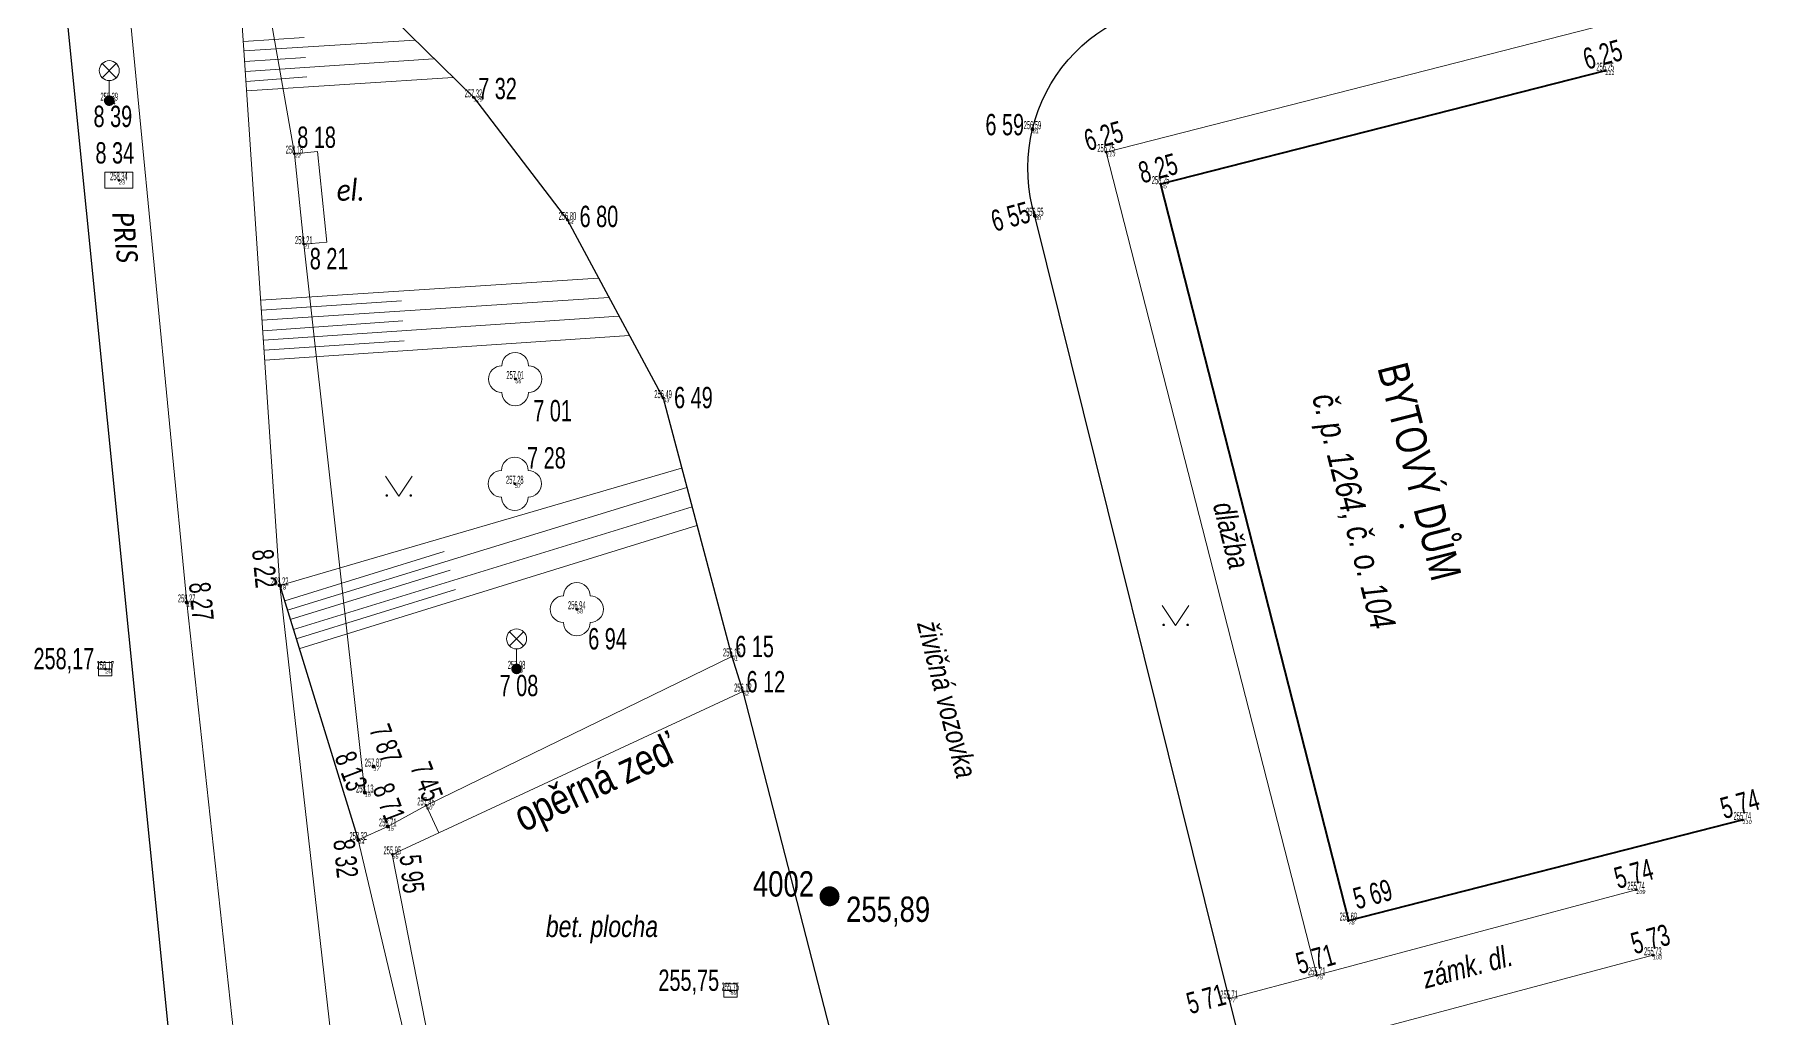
# Paper-space layout 'Tisk A3' of a CAD drawing. Header units: metres. Extents: x -596000.4 to -595919.5, y -1158258.2 to -1158204.3.
# Drawn here: x -595983.8 to -595957.93, y -1158236.58 to -1158221.83 of the extents above; entities that cross this region are included whole.
import ezdxf
from ezdxf.enums import TextEntityAlignment as Align

# ---------------------------------------------------------------- set-up
doc = ezdxf.new("R2010")
doc.units = ezdxf.units.M
doc.header["$MEASUREMENT"] = 0
for name, color, linetype, lineweight in [('GS01-body-BP+PMS-buňky', 7, 'Continuous', 0), ('GS02-hranice-jiné komunikace', 7, 'Continuous', 0), ('GS02-hranice-plochy zpevněné', 7, 'Continuous', 0), ('GS02-hranice-rozhrady', 7, 'Continuous', 0), ('GS02-hranice-vozovky', 7, 'Continuous', 0), ('GS03-plochy nezpevněné-buňky', 7, 'Continuous', 0), ('GS03-stromy', 7, 'Continuous', 0), ('GS04-objekty-buňky', 7, 'Continuous', 0), ('GS04-objekty-linie', 7, 'Continuous', 0), ('GS04-objekty-ostatní', 7, 'Continuous', 0), ('GS05-doprava-zábrany', 7, 'Continuous', 0), ('GS06-sítě-kanalizace_DEST', 7, 'Continuous', 0), ('GS06-sítě-sdělovací vedení', 7, 'Continuous', 0), ('GS06-sítě-silové vedení_NEROZ', 7, 'Continuous', 0), ('GS06-sítě-veřejné osvětlení', 7, 'Continuous', 0), ('GS09-výškopis-body podrobné-buňky-TISK', 7, 'Continuous', 0), ('GS09-výškopis-body podrobné-výšky-TISK', 7, 'Continuous', 0), ('GS09-výškopis-body-BP+PMS-výšky', 7, 'Continuous', 0), ('GS09-výškopis-hrany svahů', 7, 'Continuous', 0), ('GS09-výškopis-šrafy svahů', 7, 'Continuous', 0), ('GS10-popis-body-BP+PMS-čísla', 7, 'Continuous', 0), ('GS10-popis-budovy-čísla popisná a orientační', 7, 'Continuous', 0), ('GS10-popis-objekty', 7, 'Continuous', 0), ('GS10-popis-plochy', 7, 'Continuous', 0)]:
    doc.layers.add(name, color=color, linetype=linetype, lineweight=lineweight)
for name, color, linetype, lineweight, plot in [('GS01-body-info', 7, 'Continuous', 0, False), ('GS01-body-poloha', 7, 'Continuous', 0, False), ('GS01-body-čísla', 7, 'Continuous', 0, False), ('GS09-výškopis-body podrobné-buňky', 7, 'Continuous', 0, False), ('GS09-výškopis-body podrobné-výšky', 7, 'Continuous', 0, False)]:
    doc.layers.add(name, color=color, linetype=linetype, lineweight=lineweight, plot=plot)
doc.styles.add('Style-Arial Narrow', font='ARIALN.TTF')
doc.styles.add('Style-Arial Narrow IF', font='ARIALNI.TTF')
doc.styles.add('Style-Calibri IF', font='calibrii.ttf')

# ---------------------------------------------------------------- blocks, each defined once
blk = doc.blocks.new('6.560')
at = {"layer": 'GS06-sítě-veřejné osvětlení', "linetype": 'Continuous', "lineweight": 0}
h = blk.add_hatch(color=1, dxfattribs=at)
edge = h.paths.add_edge_path()
edge.add_arc((0, 0), 0.0004, 0, 360)
at = {"layer": 'GS06-sítě-veřejné osvětlení', "color": 1, "linetype": 'Continuous', "lineweight": 0}
for p, q in [((-0.00053, 0.00172), (0.00053, 0.00278)), ((-0.00053, 0.00278), (0.00053, 0.00172)), ((0, 0.0015), (0, 0.0004))]:
    blk.add_line(p, q, dxfattribs=at)
blk.add_circle((0, 0.00225), 0.00075, dxfattribs=at)
blk = doc.blocks.new('6.560_1')
at = {"layer": 'GS06-sítě-veřejné osvětlení', "linetype": 'Continuous', "lineweight": 0}
h = blk.add_hatch(color=1, dxfattribs=at)
edge = h.paths.add_edge_path()
edge.add_arc((0, 0), 0.0004, 0, 360)
at = {"layer": 'GS06-sítě-veřejné osvětlení', "color": 1, "linetype": 'Continuous', "lineweight": 0}
for p, q in [((-0.00053, 0.00172), (0.00053, 0.00278)), ((-0.00053, 0.00278), (0.00053, 0.00172)), ((0, 0.0015), (0, 0.0004))]:
    blk.add_line(p, q, dxfattribs=at)
blk.add_circle((0, 0.00225), 0.00075, dxfattribs=at)
blk = doc.blocks.new('6.30')
at = {"layer": 'GS06-sítě-kanalizace_DEST', "color": 3, "linetype": 'Continuous', "lineweight": 0}
blk.add_line((-0.0005, 0), (0.0005, 0), dxfattribs=at)
blk.add_3dface([(-0.0005, 0.0005), (0.0005, 0.0005), (0.0005, -0.0005), (-0.0005, -0.0005)], dxfattribs=at)
blk = doc.blocks.new('6.30_1')
at = {"layer": 'GS06-sítě-kanalizace_DEST', "color": 3, "linetype": 'Continuous', "lineweight": 0}
blk.add_line((-0.0005, 0), (0.0005, 0), dxfattribs=at)
blk.add_3dface([(-0.0005, 0.0005), (0.0005, 0.0005), (0.0005, -0.0005), (-0.0005, -0.0005)], dxfattribs=at)
blk = doc.blocks.new('3.13')
at = {"layer": 'GS03-stromy', "linetype": 'Continuous', "lineweight": 0}
h = blk.add_hatch(color=96, dxfattribs=at)
edge = h.paths.add_edge_path()
edge.add_arc((0, 0), 0.0001, 0, 360)
at = {"layer": 'GS03-stromy', "color": 96, "linetype": 'Continuous', "lineweight": 0}
for centre, start, end in [((0, 0.001), 0, 180), ((-0.001, 0), 90, 270), ((0.001, 0), 270, 90), ((0, -0.001), 180, 0)]:
    blk.add_arc(centre, 0.001, start, end, dxfattribs=at)
blk = doc.blocks.new('3.13_1')
at = {"layer": 'GS03-stromy', "linetype": 'Continuous', "lineweight": 0}
h = blk.add_hatch(color=96, dxfattribs=at)
edge = h.paths.add_edge_path()
edge.add_arc((0, 0), 0.0001, 0, 360)
at = {"layer": 'GS03-stromy', "color": 96, "linetype": 'Continuous', "lineweight": 0}
for centre, start, end in [((0, 0.001), 0, 180), ((-0.001, 0), 90, 270), ((0.001, 0), 270, 90), ((0, -0.001), 180, 0)]:
    blk.add_arc(centre, 0.001, start, end, dxfattribs=at)
blk = doc.blocks.new('3.13_2')
at = {"layer": 'GS03-stromy', "linetype": 'Continuous', "lineweight": 0}
h = blk.add_hatch(color=96, dxfattribs=at)
edge = h.paths.add_edge_path()
edge.add_arc((0, 0), 0.0001, 0, 360)
at = {"layer": 'GS03-stromy', "color": 96, "linetype": 'Continuous', "lineweight": 0}
for centre, start, end in [((0, 0.001), 0, 180), ((-0.001, 0), 90, 270), ((0.001, 0), 270, 90), ((0, -0.001), 180, 0)]:
    blk.add_arc(centre, 0.001, start, end, dxfattribs=at)
blk = doc.blocks.new('9.12_13')
at = {"layer": 'GS09-výškopis-body podrobné-buňky', "linetype": 'Continuous', "lineweight": 0}
h = blk.add_hatch(color=32, dxfattribs=at)
edge = h.paths.add_edge_path()
edge.add_arc((0, 0), 0.00015, 0, 360)
blk = doc.blocks.new('9.12_14')
at = {"layer": 'GS09-výškopis-body podrobné-buňky', "linetype": 'Continuous', "lineweight": 0}
h = blk.add_hatch(color=32, dxfattribs=at)
edge = h.paths.add_edge_path()
edge.add_arc((0, 0), 0.00015, 0, 360)
blk = doc.blocks.new('9.12_15')
at = {"layer": 'GS09-výškopis-body podrobné-buňky', "linetype": 'Continuous', "lineweight": 0}
h = blk.add_hatch(color=32, dxfattribs=at)
edge = h.paths.add_edge_path()
edge.add_arc((0, 0), 0.00015, 0, 360)
blk = doc.blocks.new('9.12_16')
at = {"layer": 'GS09-výškopis-body podrobné-buňky', "linetype": 'Continuous', "lineweight": 0}
h = blk.add_hatch(color=32, dxfattribs=at)
edge = h.paths.add_edge_path()
edge.add_arc((0, 0), 0.00015, 0, 360)
blk = doc.blocks.new('9.12_17')
at = {"layer": 'GS09-výškopis-body podrobné-buňky', "linetype": 'Continuous', "lineweight": 0}
h = blk.add_hatch(color=32, dxfattribs=at)
edge = h.paths.add_edge_path()
edge.add_arc((0, 0), 0.00015, 0, 360)
blk = doc.blocks.new('9.12_18')
at = {"layer": 'GS09-výškopis-body podrobné-buňky', "linetype": 'Continuous', "lineweight": 0}
h = blk.add_hatch(color=32, dxfattribs=at)
edge = h.paths.add_edge_path()
edge.add_arc((0, 0), 0.00015, 0, 360)
blk = doc.blocks.new('9.12_19')
at = {"layer": 'GS09-výškopis-body podrobné-buňky', "linetype": 'Continuous', "lineweight": 0}
h = blk.add_hatch(color=32, dxfattribs=at)
edge = h.paths.add_edge_path()
edge.add_arc((0, 0), 0.00015, 0, 360)
blk = doc.blocks.new('9.12_20')
at = {"layer": 'GS09-výškopis-body podrobné-buňky', "linetype": 'Continuous', "lineweight": 0}
h = blk.add_hatch(color=32, dxfattribs=at)
edge = h.paths.add_edge_path()
edge.add_arc((0, 0), 0.00015, 0, 360)
blk = doc.blocks.new('9.12_21')
at = {"layer": 'GS09-výškopis-body podrobné-buňky', "linetype": 'Continuous', "lineweight": 0}
h = blk.add_hatch(color=32, dxfattribs=at)
edge = h.paths.add_edge_path()
edge.add_arc((0, 0), 0.00015, 0, 360)
blk = doc.blocks.new('9.12_22')
at = {"layer": 'GS09-výškopis-body podrobné-buňky', "linetype": 'Continuous', "lineweight": 0}
h = blk.add_hatch(color=32, dxfattribs=at)
edge = h.paths.add_edge_path()
edge.add_arc((0, 0), 0.00015, 0, 360)
blk = doc.blocks.new('9.12_23')
at = {"layer": 'GS09-výškopis-body podrobné-buňky', "linetype": 'Continuous', "lineweight": 0}
h = blk.add_hatch(color=32, dxfattribs=at)
edge = h.paths.add_edge_path()
edge.add_arc((0, 0), 0.00015, 0, 360)
blk = doc.blocks.new('9.12_62')
at = {"layer": 'GS09-výškopis-body podrobné-buňky', "linetype": 'Continuous', "lineweight": 0}
h = blk.add_hatch(color=32, dxfattribs=at)
edge = h.paths.add_edge_path()
edge.add_arc((0, 0), 0.00015, 0, 360)
blk = doc.blocks.new('9.12_63')
at = {"layer": 'GS09-výškopis-body podrobné-buňky', "linetype": 'Continuous', "lineweight": 0}
h = blk.add_hatch(color=32, dxfattribs=at)
edge = h.paths.add_edge_path()
edge.add_arc((0, 0), 0.00015, 0, 360)
blk = doc.blocks.new('9.12_64')
at = {"layer": 'GS09-výškopis-body podrobné-buňky', "linetype": 'Continuous', "lineweight": 0}
h = blk.add_hatch(color=32, dxfattribs=at)
edge = h.paths.add_edge_path()
edge.add_arc((0, 0), 0.00015, 0, 360)
blk = doc.blocks.new('9.12_65')
at = {"layer": 'GS09-výškopis-body podrobné-buňky', "linetype": 'Continuous', "lineweight": 0}
h = blk.add_hatch(color=32, dxfattribs=at)
edge = h.paths.add_edge_path()
edge.add_arc((0, 0), 0.00015, 0, 360)
blk = doc.blocks.new('9.12_67')
at = {"layer": 'GS09-výškopis-body podrobné-buňky', "linetype": 'Continuous', "lineweight": 0}
h = blk.add_hatch(color=32, dxfattribs=at)
edge = h.paths.add_edge_path()
edge.add_arc((0, 0), 0.00015, 0, 360)
blk = doc.blocks.new('9.12_83')
at = {"layer": 'GS09-výškopis-body podrobné-buňky', "linetype": 'Continuous', "lineweight": 0}
h = blk.add_hatch(color=32, dxfattribs=at)
edge = h.paths.add_edge_path()
edge.add_arc((0, 0), 0.00015, 0, 360)
blk = doc.blocks.new('9.12_86')
at = {"layer": 'GS09-výškopis-body podrobné-buňky', "linetype": 'Continuous', "lineweight": 0}
h = blk.add_hatch(color=32, dxfattribs=at)
edge = h.paths.add_edge_path()
edge.add_arc((0, 0), 0.00015, 0, 360)
blk = doc.blocks.new('9.12_87')
at = {"layer": 'GS09-výškopis-body podrobné-buňky', "linetype": 'Continuous', "lineweight": 0}
h = blk.add_hatch(color=32, dxfattribs=at)
edge = h.paths.add_edge_path()
edge.add_arc((0, 0), 0.00015, 0, 360)
blk = doc.blocks.new('9.12_88')
at = {"layer": 'GS09-výškopis-body podrobné-buňky', "linetype": 'Continuous', "lineweight": 0}
h = blk.add_hatch(color=32, dxfattribs=at)
edge = h.paths.add_edge_path()
edge.add_arc((0, 0), 0.00015, 0, 360)
blk = doc.blocks.new('9.12_89')
at = {"layer": 'GS09-výškopis-body podrobné-buňky', "linetype": 'Continuous', "lineweight": 0}
h = blk.add_hatch(color=32, dxfattribs=at)
edge = h.paths.add_edge_path()
edge.add_arc((0, 0), 0.00015, 0, 360)
blk = doc.blocks.new('9.12_90')
at = {"layer": 'GS09-výškopis-body podrobné-buňky', "linetype": 'Continuous', "lineweight": 0}
h = blk.add_hatch(color=32, dxfattribs=at)
edge = h.paths.add_edge_path()
edge.add_arc((0, 0), 0.00015, 0, 360)
blk = doc.blocks.new('9.12_91')
at = {"layer": 'GS09-výškopis-body podrobné-buňky', "linetype": 'Continuous', "lineweight": 0}
h = blk.add_hatch(color=32, dxfattribs=at)
edge = h.paths.add_edge_path()
edge.add_arc((0, 0), 0.00015, 0, 360)
blk = doc.blocks.new('9.12_92')
at = {"layer": 'GS09-výškopis-body podrobné-buňky', "linetype": 'Continuous', "lineweight": 0}
h = blk.add_hatch(color=32, dxfattribs=at)
edge = h.paths.add_edge_path()
edge.add_arc((0, 0), 0.00015, 0, 360)
blk = doc.blocks.new('9.12_93')
at = {"layer": 'GS09-výškopis-body podrobné-buňky', "linetype": 'Continuous', "lineweight": 0}
h = blk.add_hatch(color=32, dxfattribs=at)
edge = h.paths.add_edge_path()
edge.add_arc((0, 0), 0.00015, 0, 360)
blk = doc.blocks.new('9.12_94')
at = {"layer": 'GS09-výškopis-body podrobné-buňky', "linetype": 'Continuous', "lineweight": 0}
h = blk.add_hatch(color=32, dxfattribs=at)
edge = h.paths.add_edge_path()
edge.add_arc((0, 0), 0.00015, 0, 360)
blk = doc.blocks.new('9.12_95')
at = {"layer": 'GS09-výškopis-body podrobné-buňky', "linetype": 'Continuous', "lineweight": 0}
h = blk.add_hatch(color=32, dxfattribs=at)
edge = h.paths.add_edge_path()
edge.add_arc((0, 0), 0.00015, 0, 360)
blk = doc.blocks.new('9.12_99')
at = {"layer": 'GS09-výškopis-body podrobné-buňky', "linetype": 'Continuous', "lineweight": 0}
h = blk.add_hatch(color=32, dxfattribs=at)
edge = h.paths.add_edge_path()
edge.add_arc((0, 0), 0.00015, 0, 360)
blk = doc.blocks.new('9.12_107')
at = {"layer": 'GS09-výškopis-body podrobné-buňky', "linetype": 'Continuous', "lineweight": 0}
h = blk.add_hatch(color=32, dxfattribs=at)
edge = h.paths.add_edge_path()
edge.add_arc((0, 0), 0.00015, 0, 360)
blk = doc.blocks.new('9.12_108')
at = {"layer": 'GS09-výškopis-body podrobné-buňky', "linetype": 'Continuous', "lineweight": 0}
h = blk.add_hatch(color=32, dxfattribs=at)
edge = h.paths.add_edge_path()
edge.add_arc((0, 0), 0.00015, 0, 360)
blk = doc.blocks.new('9.12_109')
at = {"layer": 'GS09-výškopis-body podrobné-buňky', "linetype": 'Continuous', "lineweight": 0}
h = blk.add_hatch(color=32, dxfattribs=at)
edge = h.paths.add_edge_path()
edge.add_arc((0, 0), 0.00015, 0, 360)
blk = doc.blocks.new('9.12_110')
at = {"layer": 'GS09-výškopis-body podrobné-buňky', "linetype": 'Continuous', "lineweight": 0}
h = blk.add_hatch(color=32, dxfattribs=at)
edge = h.paths.add_edge_path()
edge.add_arc((0, 0), 0.00015, 0, 360)
blk = doc.blocks.new('9.12_111')
at = {"layer": 'GS09-výškopis-body podrobné-buňky', "linetype": 'Continuous', "lineweight": 0}
h = blk.add_hatch(color=32, dxfattribs=at)
edge = h.paths.add_edge_path()
edge.add_arc((0, 0), 0.00015, 0, 360)
blk = doc.blocks.new('9.12_115')
at = {"layer": 'GS09-výškopis-body podrobné-buňky', "linetype": 'Continuous', "lineweight": 0}
h = blk.add_hatch(color=32, dxfattribs=at)
edge = h.paths.add_edge_path()
edge.add_arc((0, 0), 0.00015, 0, 360)
blk = doc.blocks.new('1.07_1')
at = {"layer": 'GS01-body-BP+PMS-buňky', "linetype": 'Continuous', "lineweight": 0}
h = blk.add_hatch(color=7, dxfattribs=at)
edge = h.paths.add_edge_path()
edge.add_arc((0, 0), 0.00075, 0, 360)
h = blk.add_hatch(color=7, dxfattribs=at)
edge = h.paths.add_edge_path()
edge.add_arc((0, 0), 0.0001, 0, 360)
blk = doc.blocks.new('Husovice_Včelák_mapa')
at = {"layer": 'GS01-body-info', "color": 6, "linetype": 'Continuous', "lineweight": 53}
for p in [(-595960.249, -1158222.37), (-595982.681, -1158222.819), (-595977.22, -1158222.769), (-595968.837, -1158223.246), (-595979.904, -1158223.614), (-595967.733, -1158223.591), (-595982.537, -1158224.012), (-595966.916, -1158224.071), (-595975.81, -1158224.609), (-595968.802, -1158224.545), (-595979.764, -1158224.971), (-595976.594, -1158226.994), (-595974.376, -1158227.28), (-595976.6, -1158228.564), (-595980.125, -1158230.087), (-595981.52, -1158230.343), (-595975.67, -1158230.445), (-595973.346, -1158231.153), (-595982.74, -1158231.344), (-595976.573, -1158231.34), (-595973.179, -1158231.68), (-595978.719, -1158232.804), (-595978.849, -1158233.194), (-595977.931, -1158233.388), (-595978.505, -1158233.703), (-595958.192, -1158233.605), (-595978.947, -1158233.905), (-595978.437, -1158234.121), (-595959.785, -1158234.652), (-595964.1, -1158235.114), (-595959.534, -1158235.633), (-595964.575, -1158235.934), (-595973.367, -1158236.164), (-595965.889, -1158236.282)]:
    blk.add_point(p, dxfattribs=at)
at = {"layer": 'GS01-body-poloha', "color": 6, "linetype": 'Continuous', "lineweight": 53}
for p in [(-595960.249, -1158222.37), (-595982.681, -1158222.819), (-595977.22, -1158222.769), (-595968.837, -1158223.246), (-595979.904, -1158223.614), (-595967.733, -1158223.591), (-595982.537, -1158224.012), (-595966.916, -1158224.071), (-595975.81, -1158224.609), (-595968.802, -1158224.545), (-595979.764, -1158224.971), (-595976.594, -1158226.994), (-595974.376, -1158227.28), (-595976.6, -1158228.564), (-595980.125, -1158230.087), (-595981.52, -1158230.343), (-595975.67, -1158230.445), (-595973.346, -1158231.153), (-595982.74, -1158231.344), (-595976.573, -1158231.34), (-595973.179, -1158231.68), (-595978.719, -1158232.804), (-595978.849, -1158233.194), (-595977.931, -1158233.388), (-595978.505, -1158233.703), (-595958.192, -1158233.605), (-595978.947, -1158233.905), (-595978.437, -1158234.121), (-595959.785, -1158234.652), (-595964.1, -1158235.114), (-595959.534, -1158235.633), (-595964.575, -1158235.934), (-595973.367, -1158236.164), (-595965.889, -1158236.282)]:
    blk.add_point(p, dxfattribs=at)
at = {"layer": 'GS02-hranice-jiné komunikace', "color": 7, "linetype": 'Continuous', "lineweight": 0, "flags": 128}
for points in [[(-595980.796, -1158220.051), (-595980.125, -1158230.087), (-595979.185, -1158238.361), (-595977.833, -1158247.492)], [(-595979.315, -1158247.727), (-595980.645, -1158238.391), (-595981.52, -1158230.343), (-595982.498, -1158220.22)], [(-595959.785, -1158234.652), (-595964.575, -1158235.934), (-595967.733, -1158223.591), (-595960.414, -1158221.722)]]:
    blk.add_lwpolyline(points, dxfattribs=at)
at = {"layer": 'GS02-hranice-plochy zpevněné', "color": 7, "linetype": 'Continuous', "lineweight": 0}
for p, q in [((-595965.64, -1158237.259), (-595959.534, -1158235.633)), ((-595965.889, -1158236.282), (-595964.575, -1158235.934))]:
    blk.add_line(p, q, dxfattribs=at)
at = {"layer": 'GS02-hranice-rozhrady', "color": 7, "linetype": 'Continuous', "lineweight": 0}
for p, q in [((-595980.426, -1158220.641), (-595979.904, -1158223.614)), ((-595979.764, -1158224.971), (-595978.849, -1158233.194))]:
    blk.add_line(p, q, dxfattribs=at)
at = {"layer": 'GS02-hranice-vozovky', "color": 7, "linetype": 'Continuous', "lineweight": 30}
blk.add_line((-595983.441, -1158220.33), (-595981.629, -1158238.423), dxfattribs=at)
at = {"layer": 'GS02-hranice-vozovky', "color": 7, "linetype": 'Continuous', "lineweight": 30, "flags": 128}
for points in [[(-595978.671, -1158221.345), (-595977.22, -1158222.769), (-595975.81, -1158224.609)], [(-595975.81, -1158224.609), (-595974.376, -1158227.28), (-595973.346, -1158231.153), (-595973.179, -1158231.68), (-595971.785, -1158237.104)], [(-595965.214, -1158238.981), (-595965.64, -1158237.259), (-595965.889, -1158236.282), (-595968.802, -1158224.545)]]:
    blk.add_lwpolyline(points, dxfattribs=at)
at = {"layer": 'GS02-hranice-vozovky', "color": 7, "linetype": 'Continuous', "lineweight": 30, "extrusion": (0, 0, -1)}
blk.add_ellipse((-595966.49, -1158223.822), major_axis=(0.315, 2.432), ratio=0.98528, start_param=4.285943, end_param=6.200499, dxfattribs=at)
at = {"layer": 'GS04-objekty-linie', "color": 7, "linetype": 'Continuous', "lineweight": 40, "flags": 128}
blk.add_lwpolyline([(-595960.249, -1158222.37), (-595966.916, -1158224.071), (-595964.1, -1158235.114), (-595958.192, -1158233.605)], dxfattribs=at)
at = {"layer": 'GS04-objekty-ostatní', "color": 7, "linetype": 'Continuous', "lineweight": 0}
blk.add_line((-595977.931, -1158233.388), (-595977.741, -1158233.798), dxfattribs=at)
at = {"layer": 'GS04-objekty-ostatní', "color": 7, "linetype": 'Continuous', "lineweight": 0, "flags": 128}
for points in [[(-595973.346, -1158231.153), (-595977.931, -1158233.388), (-595978.505, -1158233.703), (-595978.947, -1158233.905)], [(-595973.179, -1158231.68), (-595977.741, -1158233.798), (-595978.437, -1158234.121)], [(-595975.163, -1158249.184), (-595975.72, -1158246.973), (-595977.83, -1158238.63), (-595978.947, -1158233.905)]]:
    blk.add_lwpolyline(points, dxfattribs=at)
at = {"layer": 'GS05-doprava-zábrany', "color": 7, "linetype": 'Continuous', "lineweight": 0, "flags": 128}
blk.add_lwpolyline([(-595978.437, -1158234.121), (-595977.565, -1158238.565), (-595975.43, -1158246.915), (-595974.858, -1158249.158)], dxfattribs=at)
at = {"layer": 'GS06-sítě-sdělovací vedení', "color": 6, "linetype": 'Continuous', "lineweight": 0, "flags": 128}
blk.add_lwpolyline([(-595982.747, -1158223.892), (-595982.327, -1158223.892), (-595982.327, -1158224.132), (-595982.747, -1158224.132), (-595982.747, -1158223.892)], dxfattribs=at)
at = {"layer": 'GS06-sítě-silové vedení_NEROZ', "color": 1, "linetype": 'Continuous', "lineweight": 0, "flags": 128}
blk.add_lwpolyline([(-595979.904, -1158223.614), (-595979.764, -1158224.971), (-595979.42, -1158224.94), (-595979.56, -1158223.58), (-595979.904, -1158223.614)], dxfattribs=at)
at = {"layer": 'GS09-výškopis-hrany svahů', "color": 30, "linetype": 'Continuous', "lineweight": 30}
blk.add_line((-595980.125, -1158230.087), (-595978.947, -1158233.905), dxfattribs=at)
at = {"layer": 'GS01-body-BP+PMS-buňky', "color": 7, "linetype": 'Continuous', "lineweight": 0, "xscale": 200, "yscale": 200, "zscale": 200}
blk.add_blockref('1.07_1', (-595971.88, -1158234.75), dxfattribs=at)
at = {"layer": 'GS03-stromy', "color": 96, "linetype": 'Continuous', "lineweight": 0, "xscale": 200, "yscale": 200, "zscale": 200}
for name, p in [('3.13', (-595976.594, -1158226.994)), ('3.13_1', (-595976.6, -1158228.564)), ('3.13_2', (-595975.67, -1158230.445))]:
    blk.add_blockref(name, p, dxfattribs=at)
at = {"layer": 'GS06-sítě-kanalizace_DEST', "color": 3, "linetype": 'Continuous', "lineweight": 0, "xscale": 200, "yscale": 200, "zscale": 200}
for name, p in [('6.30', (-595982.74, -1158231.344)), ('6.30_1', (-595973.367, -1158236.164))]:
    blk.add_blockref(name, p, dxfattribs=at)
at = {"layer": 'GS06-sítě-veřejné osvětlení', "color": 1, "linetype": 'Continuous', "lineweight": 0, "xscale": 200, "yscale": 200, "zscale": 200}
for name, p in [('6.560', (-595982.681, -1158222.819)), ('6.560_1', (-595976.573, -1158231.34))]:
    blk.add_blockref(name, p, dxfattribs=at)
at = {"layer": 'GS09-výškopis-body podrobné-buňky', "color": 32, "linetype": 'Continuous', "lineweight": 0, "xscale": 0.2, "yscale": 0.2, "zscale": 0.2}
for name, p in [('9.12_65', (-595960.249, -1158222.37)), ('9.12_23', (-595982.681, -1158222.819)), ('9.12_83', (-595977.22, -1158222.769)), ('9.12_111', (-595968.837, -1158223.246)), ('9.12_21', (-595979.904, -1158223.614)), ('9.12_67', (-595967.733, -1158223.591)), ('9.12_22', (-595982.537, -1158224.012)), ('9.12_115', (-595966.916, -1158224.071)), ('9.12_94', (-595975.81, -1158224.609)), ('9.12_110', (-595968.802, -1158224.545)), ('9.12_20', (-595979.764, -1158224.971)), ('9.12_86', (-595976.594, -1158226.994)), ('9.12_93', (-595974.376, -1158227.28)), ('9.12_87', (-595976.6, -1158228.564)), ('9.12_17', (-595980.125, -1158230.087)), ('9.12_18', (-595981.52, -1158230.343)), ('9.12_88', (-595975.67, -1158230.445)), ('9.12_91', (-595973.346, -1158231.153)), ('9.12_19', (-595982.74, -1158231.344)), ('9.12_89', (-595976.573, -1158231.34)), ('9.12_92', (-595973.179, -1158231.68)), ('9.12_16', (-595978.719, -1158232.804)), ('9.12_15', (-595978.849, -1158233.194)), ('9.12_90', (-595977.931, -1158233.388)), ('9.12_14', (-595978.505, -1158233.703)), ('9.12_64', (-595958.192, -1158233.605)), ('9.12_13', (-595978.947, -1158233.905)), ('9.12_95', (-595978.437, -1158234.121)), ('9.12_63', (-595959.785, -1158234.652)), ('9.12_108', (-595964.1, -1158235.114)), ('9.12_62', (-595959.534, -1158235.633)), ('9.12_109', (-595964.575, -1158235.934)), ('9.12_99', (-595973.367, -1158236.164)), ('9.12_107', (-595965.889, -1158236.282))]:
    blk.add_blockref(name, p, dxfattribs=at)
at = {"layer": 'GS01-body-čísla', "color": 6, "linetype": 'Continuous', "lineweight": 0, "style": 'Style-Arial Narrow IF'}
for s, p in [('111', (-595960.247, -1158222.372)), ('24', (-595982.679, -1158222.821)), ('129', (-595977.218, -1158222.771)), ('81', (-595968.835, -1158223.248)), ('22', (-595979.902, -1158223.616)), ('113', (-595967.731, -1158223.593)), ('23', (-595982.535, -1158224.014)), ('85', (-595966.914, -1158224.073)), ('64', (-595975.808, -1158224.611)), ('80', (-595968.8, -1158224.547)), ('21', (-595979.762, -1158224.973)), ('56', (-595976.592, -1158226.996)), ('63', (-595974.374, -1158227.282)), ('57', (-595976.598, -1158228.566)), ('18', (-595980.123, -1158230.089)), ('19', (-595981.518, -1158230.345)), ('58', (-595975.668, -1158230.447)), ('61', (-595973.344, -1158231.155)), ('20', (-595982.738, -1158231.346)), ('59', (-595976.571, -1158231.342)), ('62', (-595973.177, -1158231.682)), ('17', (-595978.717, -1158232.806)), ('16', (-595978.847, -1158233.196)), ('60', (-595977.929, -1158233.39)), ('15', (-595978.503, -1158233.705)), ('110', (-595958.19, -1158233.607)), ('14', (-595978.945, -1158233.907)), ('65', (-595978.435, -1158234.123)), ('109', (-595959.783, -1158234.654)), ('78', (-595964.098, -1158235.116)), ('108', (-595959.532, -1158235.635)), ('79', (-595964.573, -1158235.936)), ('69', (-595973.365, -1158236.166)), ('77', (-595965.887, -1158236.284))]:
    blk.add_text(s, height=0.06, dxfattribs=at).set_placement(p, align=Align.TOP_LEFT)
at = {"layer": 'GS09-výškopis-body podrobné-výšky', "color": 32, "linetype": 'Continuous', "lineweight": 0, "style": 'Style-Arial Narrow', "width": 0.5}
for s, p in [('256.25', (-595960.249, -1158222.37)), ('257.32', (-595977.22, -1158222.769)), ('258.39', (-595982.681, -1158222.819)), ('256.59', (-595968.837, -1158223.246)), ('258.18', (-595979.904, -1158223.614)), ('256.25', (-595967.733, -1158223.591)), ('258.34', (-595982.537, -1158224.012)), ('258.25', (-595966.916, -1158224.071)), ('256.55', (-595968.802, -1158224.545)), ('256.80', (-595975.81, -1158224.609)), ('258.21', (-595979.764, -1158224.971)), ('257.01', (-595976.594, -1158226.994)), ('256.49', (-595974.376, -1158227.28)), ('257.28', (-595976.6, -1158228.564)), ('258.22', (-595980.125, -1158230.087)), ('258.27', (-595981.52, -1158230.343)), ('256.94', (-595975.67, -1158230.445)), ('256.15', (-595973.346, -1158231.153)), ('258.17', (-595982.74, -1158231.344)), ('257.08', (-595976.573, -1158231.34)), ('256.12', (-595973.179, -1158231.68)), ('257.87', (-595978.719, -1158232.804)), ('258.13', (-595978.849, -1158233.194)), ('257.45', (-595977.931, -1158233.388)), ('255.74', (-595958.192, -1158233.605)), ('258.32', (-595978.947, -1158233.905)), ('258.71', (-595978.505, -1158233.703)), ('255.95', (-595978.437, -1158234.121)), ('255.74', (-595959.785, -1158234.652)), ('255.69', (-595964.1, -1158235.114)), ('255.73', (-595959.534, -1158235.633)), ('255.71', (-595964.575, -1158235.934)), ('255.75', (-595973.367, -1158236.164)), ('255.71', (-595965.889, -1158236.282))]:
    blk.add_text(s, height=0.12, dxfattribs=at).set_placement(p, align=Align.CENTER)
blk = doc.blocks.new('4.02')
at = {"layer": 'GS04-objekty-buňky', "linetype": 'Continuous', "lineweight": 0}
h = blk.add_hatch(color=7, dxfattribs=at)
edge = h.paths.add_edge_path()
edge.add_arc((0, 0), 0.000175, 0, 360)
blk = doc.blocks.new('3.14')
at = {"layer": 'GS03-plochy nezpevněné-buňky', "linetype": 'Continuous', "lineweight": 0}
h = blk.add_hatch(color=96, dxfattribs=at)
edge = h.paths.add_edge_path()
edge.add_arc((-0.0009, 0.00005), 0.0001, 0, 360)
h = blk.add_hatch(color=96, dxfattribs=at)
edge = h.paths.add_edge_path()
edge.add_arc((0.0009, 0.00005), 0.0001, 0, 360)
at = {"layer": 'GS03-plochy nezpevněné-buňky', "color": 96, "linetype": 'Continuous', "lineweight": 0}
for p, q in [((-0.001, 0.0015), (0, 0)), ((0, 0), (0.001, 0.0015))]:
    blk.add_line(p, q, dxfattribs=at)
blk = doc.blocks.new('3.14_3')
at = {"layer": 'GS03-plochy nezpevněné-buňky', "linetype": 'Continuous', "lineweight": 0}
h = blk.add_hatch(color=96, dxfattribs=at)
edge = h.paths.add_edge_path()
edge.add_arc((-0.0009, 0.00005), 0.0001, 0, 360)
h = blk.add_hatch(color=96, dxfattribs=at)
edge = h.paths.add_edge_path()
edge.add_arc((0.0009, 0.00005), 0.0001, 0, 360)
at = {"layer": 'GS03-plochy nezpevněné-buňky', "color": 96, "linetype": 'Continuous', "lineweight": 0}
for p, q in [((-0.001, 0.0015), (0, 0)), ((0, 0), (0.001, 0.0015))]:
    blk.add_line(p, q, dxfattribs=at)
blk = doc.blocks.new('9.12_130')
at = {"layer": 'GS09-výškopis-body podrobné-buňky-TISK', "linetype": 'Continuous', "lineweight": 0}
h = blk.add_hatch(color=32, dxfattribs=at)
edge = h.paths.add_edge_path()
edge.add_arc((0, 0), 0.00015, 0, 360)
blk = doc.blocks.new('9.12_131')
at = {"layer": 'GS09-výškopis-body podrobné-buňky-TISK', "linetype": 'Continuous', "lineweight": 0}
h = blk.add_hatch(color=32, dxfattribs=at)
edge = h.paths.add_edge_path()
edge.add_arc((0, 0), 0.00015, 0, 360)
blk = doc.blocks.new('9.12_132')
at = {"layer": 'GS09-výškopis-body podrobné-buňky-TISK', "linetype": 'Continuous', "lineweight": 0}
h = blk.add_hatch(color=32, dxfattribs=at)
edge = h.paths.add_edge_path()
edge.add_arc((0, 0), 0.00015, 0, 360)
blk = doc.blocks.new('9.12_133')
at = {"layer": 'GS09-výškopis-body podrobné-buňky-TISK', "linetype": 'Continuous', "lineweight": 0}
h = blk.add_hatch(color=32, dxfattribs=at)
edge = h.paths.add_edge_path()
edge.add_arc((0, 0), 0.00015, 0, 360)
blk = doc.blocks.new('9.12_134')
at = {"layer": 'GS09-výškopis-body podrobné-buňky-TISK', "linetype": 'Continuous', "lineweight": 0}
h = blk.add_hatch(color=32, dxfattribs=at)
edge = h.paths.add_edge_path()
edge.add_arc((0, 0), 0.00015, 0, 360)
blk = doc.blocks.new('9.12_135')
at = {"layer": 'GS09-výškopis-body podrobné-buňky-TISK', "linetype": 'Continuous', "lineweight": 0}
h = blk.add_hatch(color=32, dxfattribs=at)
edge = h.paths.add_edge_path()
edge.add_arc((0, 0), 0.00015, 0, 360)
blk = doc.blocks.new('9.12_147')
at = {"layer": 'GS09-výškopis-body podrobné-buňky-TISK', "linetype": 'Continuous', "lineweight": 0}
h = blk.add_hatch(color=32, dxfattribs=at)
edge = h.paths.add_edge_path()
edge.add_arc((0, 0), 0.00015, 0, 360)
blk = doc.blocks.new('9.12_148')
at = {"layer": 'GS09-výškopis-body podrobné-buňky-TISK', "linetype": 'Continuous', "lineweight": 0}
h = blk.add_hatch(color=32, dxfattribs=at)
edge = h.paths.add_edge_path()
edge.add_arc((0, 0), 0.00015, 0, 360)
blk = doc.blocks.new('Husovice_Včelák_mapa_1')
at = {"layer": 'GS09-výškopis-šrafy svahů', "color": 30, "linetype": 'Continuous', "lineweight": 0}
for p, q in [((-595979.76, -1158221.87), (-595980.67, -1158221.93)), ((-595980.66, -1158222.07), (-595978.1, -1158221.91)), ((-595979.74, -1158222.17), (-595980.65, -1158222.23)), ((-595980.64, -1158222.38), (-595977.82, -1158222.19)), ((-595979.72, -1158222.46), (-595980.63, -1158222.53)), ((-595980.62, -1158222.67), (-595977.53, -1158222.47)), ((-595980.41, -1158225.81), (-595975.35, -1158225.48)), ((-595978.3, -1158225.82), (-595980.4, -1158225.96)), ((-595980.39, -1158226.11), (-595975.19, -1158225.77)), ((-595978.28, -1158226.12), (-595980.38, -1158226.27)), ((-595980.37, -1158226.41), (-595975.04, -1158226.05)), ((-595978.26, -1158226.42), (-595980.36, -1158226.56)), ((-595980.35, -1158226.71), (-595974.88, -1158226.34)), ((-595980.125, -1158230.087), (-595974.1, -1158228.33)), ((-595980.01, -1158230.46), (-595974.02, -1158228.62)), ((-595979.92, -1158230.75), (-595973.94, -1158228.91)), ((-595979.84, -1158231.04), (-595973.87, -1158229.19)), ((-595977.66, -1158229.58), (-595980.05, -1158230.32)), ((-595977.57, -1158229.86), (-595979.97, -1158230.6)), ((-595977.49, -1158230.15), (-595979.88, -1158230.89))]:
    blk.add_line(p, q, dxfattribs=at)
at = {"color": 7, "linetype": 'Continuous', "lineweight": 0}
blk.add_blockref('Husovice_Včelák_mapa', (0, 0), dxfattribs=at)
at = {"layer": 'GS03-plochy nezpevněné-buňky', "color": 96, "linetype": 'Continuous', "lineweight": 0, "xscale": 200, "yscale": 200, "zscale": 200}
for name, p in [('3.14', (-595978.34, -1158228.75)), ('3.14_3', (-595966.69, -1158230.69))]:
    blk.add_blockref(name, p, dxfattribs=at)
at = {"layer": 'GS04-objekty-buňky', "color": 7, "linetype": 'Continuous', "lineweight": 0, "xscale": 200, "yscale": 200, "zscale": 200}
blk.add_blockref('4.02', (-595963.3, -1158229.2), dxfattribs=at)
at = {"layer": 'GS09-výškopis-body podrobné-buňky-TISK', "color": 32, "linetype": 'Continuous', "lineweight": 0, "xscale": 200, "yscale": 200, "zscale": 200}
for name, p in [('9.12_148', (-595968.837, -1158223.246)), ('9.12_147', (-595968.802, -1158224.545)), ('9.12_134', (-595980.125, -1158230.087)), ('9.12_135', (-595981.52, -1158230.343)), ('9.12_133', (-595978.719, -1158232.804)), ('9.12_132', (-595978.849, -1158233.194)), ('9.12_131', (-595978.505, -1158233.703)), ('9.12_130', (-595978.947, -1158233.905))]:
    blk.add_blockref(name, p, dxfattribs=at)
at = {"layer": 'GS06-sítě-sdělovací vedení', "color": 6, "linetype": 'Continuous', "lineweight": 0, "style": 'Style-Calibri IF', "width": 0.875}
blk.add_text('PRIS', height=0.32, rotation=275.73, dxfattribs=at).set_placement((-595982.639, -1158224.497))
at = {"layer": 'GS06-sítě-silové vedení_NEROZ', "color": 1, "linetype": 'Continuous', "lineweight": 0, "style": 'Style-Calibri IF', "width": 0.875}
blk.add_text('el.', height=0.32, dxfattribs=at).set_placement((-595979.27, -1158224.32))
at = {"layer": 'GS09-výškopis-body podrobné-výšky-TISK', "color": 32, "linetype": 'Continuous', "lineweight": 0, "style": 'Style-Arial Narrow', "width": 0.8125}
for s, rotation, p in [('6 25', 15.34, (-595960.524, -1158222.357)), ('6 25', 15.34, (-595968.008, -1158223.578)), ('8 25', 15.34, (-595967.191, -1158224.062)), ('6 55', 15.34, (-595969.403, -1158224.787)), ('8 22', 275.74, (-595980.541, -1158229.563)), ('8 27', 275.74, (-595981.487, -1158230.056)), ('7 87', 290.92, (-595978.787, -1158232.25)), ('8 13', 290.92, (-595979.305, -1158232.659)), ('7 45', 290.92, (-595978.172, -1158232.816)), ('8 71', 290.92, (-595978.736, -1158233.134)), ('5 74', 15.34, (-595958.466, -1158233.593)), ('8 32', 275.74, (-595979.322, -1158233.911)), ('5 95', 275.74, (-595978.328, -1158234.141)), ('5 74', 15.34, (-595960.058, -1158234.64)), ('5 69', 15.34, (-595963.973, -1158234.948)), ('5 73', 15.34, (-595959.808, -1158235.621)), ('5 71', 15.34, (-595964.83, -1158235.92)), ('5 71', 15.34, (-595966.471, -1158236.519))]:
    blk.add_text(s, height=0.32, rotation=rotation, dxfattribs=at).set_placement(p)
for s, p in [('7 32', (-595977.149, -1158222.797)), ('8 39', (-595982.917, -1158223.215)), ('6 59', (-595969.542, -1158223.338)), ('8 18', (-595979.862, -1158223.527)), ('8 34', (-595982.888, -1158223.762)), ('6 80', (-595975.628, -1158224.715)), ('8 21', (-595979.674, -1158225.348)), ('7 01', (-595976.323, -1158227.628)), ('6 49', (-595974.211, -1158227.431)), ('7 28', (-595976.415, -1158228.335)), ('6 94', (-595975.499, -1158231.048)), ('6 15', (-595973.294, -1158231.164)), ('258,17', (-595983.817, -1158231.345)), ('7 08', (-595976.827, -1158231.749)), ('6 12', (-595973.125, -1158231.692)), ('255,75', (-595974.446, -1158236.168))]:
    blk.add_text(s, height=0.32, dxfattribs=at).set_placement(p)
at = {"layer": 'GS09-výškopis-body-BP+PMS-výšky', "color": 32, "linetype": 'Continuous', "lineweight": 0, "style": 'Style-Arial Narrow', "width": 0.947368}
blk.add_text('255,89', height=0.38, dxfattribs=at).set_placement((-595971.632, -1158235.134))
at = {"layer": 'GS10-popis-body-BP+PMS-čísla', "color": 7, "linetype": 'Continuous', "lineweight": 0, "style": 'Style-Arial Narrow', "width": 0.947368}
blk.add_text('4002', height=0.38, dxfattribs=at).set_placement((-595973.029, -1158234.754))
at = {"layer": 'GS10-popis-budovy-čísla popisná a orientační', "color": 7, "linetype": 'Continuous', "lineweight": 0, "style": 'Style-Arial Narrow IF', "width": 0.947368}
blk.add_text('č. p. 1264, č. o. 104', height=0.38, rotation=284.31, dxfattribs=at).set_placement((-595964.6457, -1158227.2642))
at = {"layer": 'GS10-popis-objekty', "color": 7, "linetype": 'Continuous', "lineweight": 0, "style": 'Style-Arial Narrow', "width": 0.956522}
for s, rotation, p in [('BYTOVÝ DŮM', 284.31, (-595963.667, -1158226.823)), ('opěrná zeď', 24.9, (-595976.474, -1158233.795))]:
    blk.add_text(s, height=0.46, rotation=rotation, dxfattribs=at).set_placement(p)
at = {"layer": 'GS10-popis-plochy', "color": 7, "linetype": 'Continuous', "lineweight": 0, "style": 'Style-Arial Narrow IF', "width": 0.9375}
for s, rotation, p in [('dlažba', 284.35, (-595966.133, -1158228.884)), ('živičná vozovka', 284.36, (-595970.569, -1158230.671)), ('zámk. dl.', 14.94, (-595962.937, -1158236.134))]:
    blk.add_text(s, height=0.32, rotation=rotation, dxfattribs=at).set_placement(p)
blk.add_text('bet. plocha', height=0.32, dxfattribs=at).set_placement((-595976.133, -1158235.361))

psp = doc.layouts.new('Tisk A3')

# ---------------------------------------------------------------- block references
at = {"layer": 'GS06-sítě-kanalizace_DEST', "color": 7, "linetype": 'Continuous', "lineweight": 0}
psp.add_blockref('Husovice_Včelák_mapa_1', (0, 0), dxfattribs=at)

doc.saveas('drawing.dxf')
